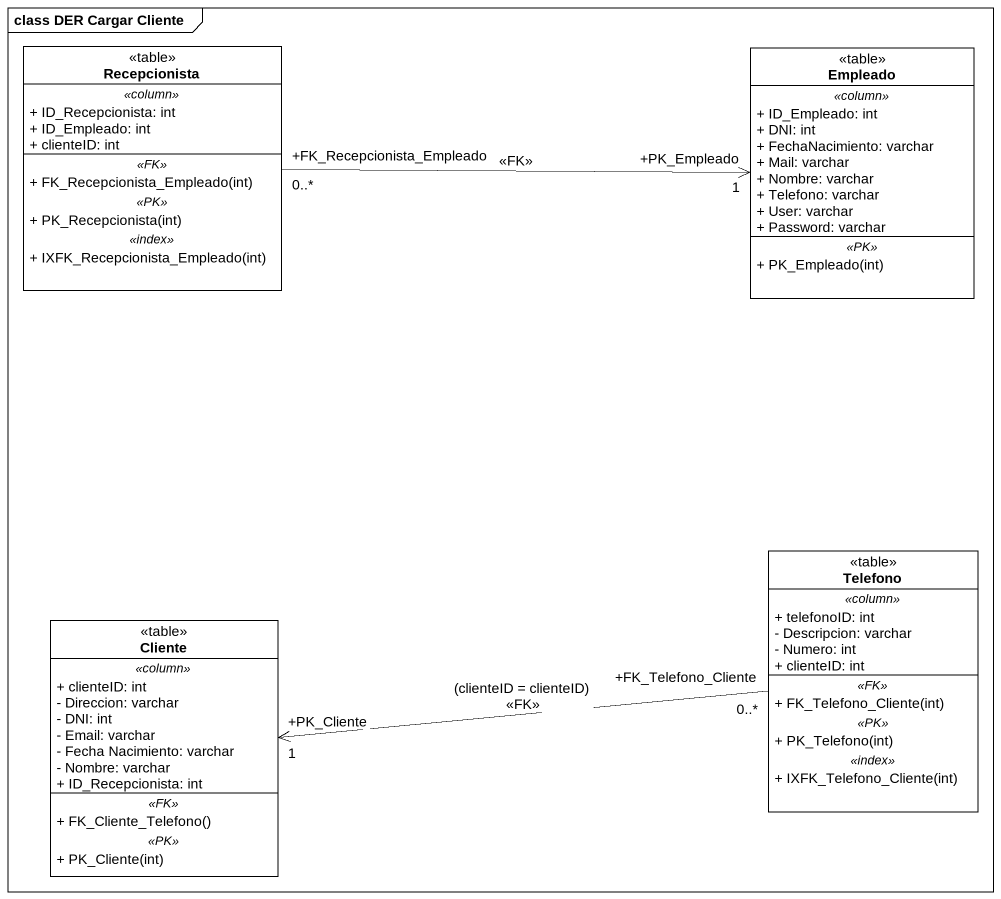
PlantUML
@startuml
mainframe class DER Cargar Cliente
hide circle
hide empty members
skinparam classAttributeIconSize 0
class Recepcionista <<table>> {
  .. <<column>> ..
  + ID_Recepcionista: int
  + ID_Empleado: int
  + clienteID: int
  .. <<FK>> ..
  + FK_Recepcionista_Empleado(int)
  .. <<PK>> ..
  + PK_Recepcionista(int)
  .. <<index>> ..
  + IXFK_Recepcionista_Empleado(int)
}
class Empleado <<table>> {
  .. <<column>> ..
  + ID_Empleado: int
  + DNI: int
  + FechaNacimiento: varchar
  + Mail: varchar
  + Nombre: varchar
  + Telefono: varchar
  + User: varchar
  + Password: varchar
  .. <<PK>> ..
  + PK_Empleado(int)
}
class Telefono <<table>> {
  .. <<column>> ..
  + telefonoID: int
  - Descripcion: varchar
  - Numero: int
  + clienteID: int
  .. <<FK>> ..
  + FK_Telefono_Cliente(int)
  .. <<PK>> ..
  + PK_Telefono(int)
  .. <<index>> ..
  + IXFK_Telefono_Cliente(int)
}
class Cliente <<table>> {
  .. <<column>> ..
  + clienteID: int
  - Direccion: varchar
  - DNI: int
  - Email: varchar
  - Fecha Nacimiento: varchar
  - Nombre: varchar
  + ID_Recepcionista: int
  .. <<FK>> ..
  + FK_Cliente_Telefono()
  .. <<PK>> ..
  + PK_Cliente(int)
}
Recepcionista "+FK_Recepcionista_Empleado\n0..*" -right-> "+PK_Empleado\n1" Empleado : <<FK>>
Telefono "+FK_Telefono_Cliente\n0..*" -left-> "+PK_Cliente\n1" Cliente : (clienteID = clienteID)\n<<FK>>
@enduml
